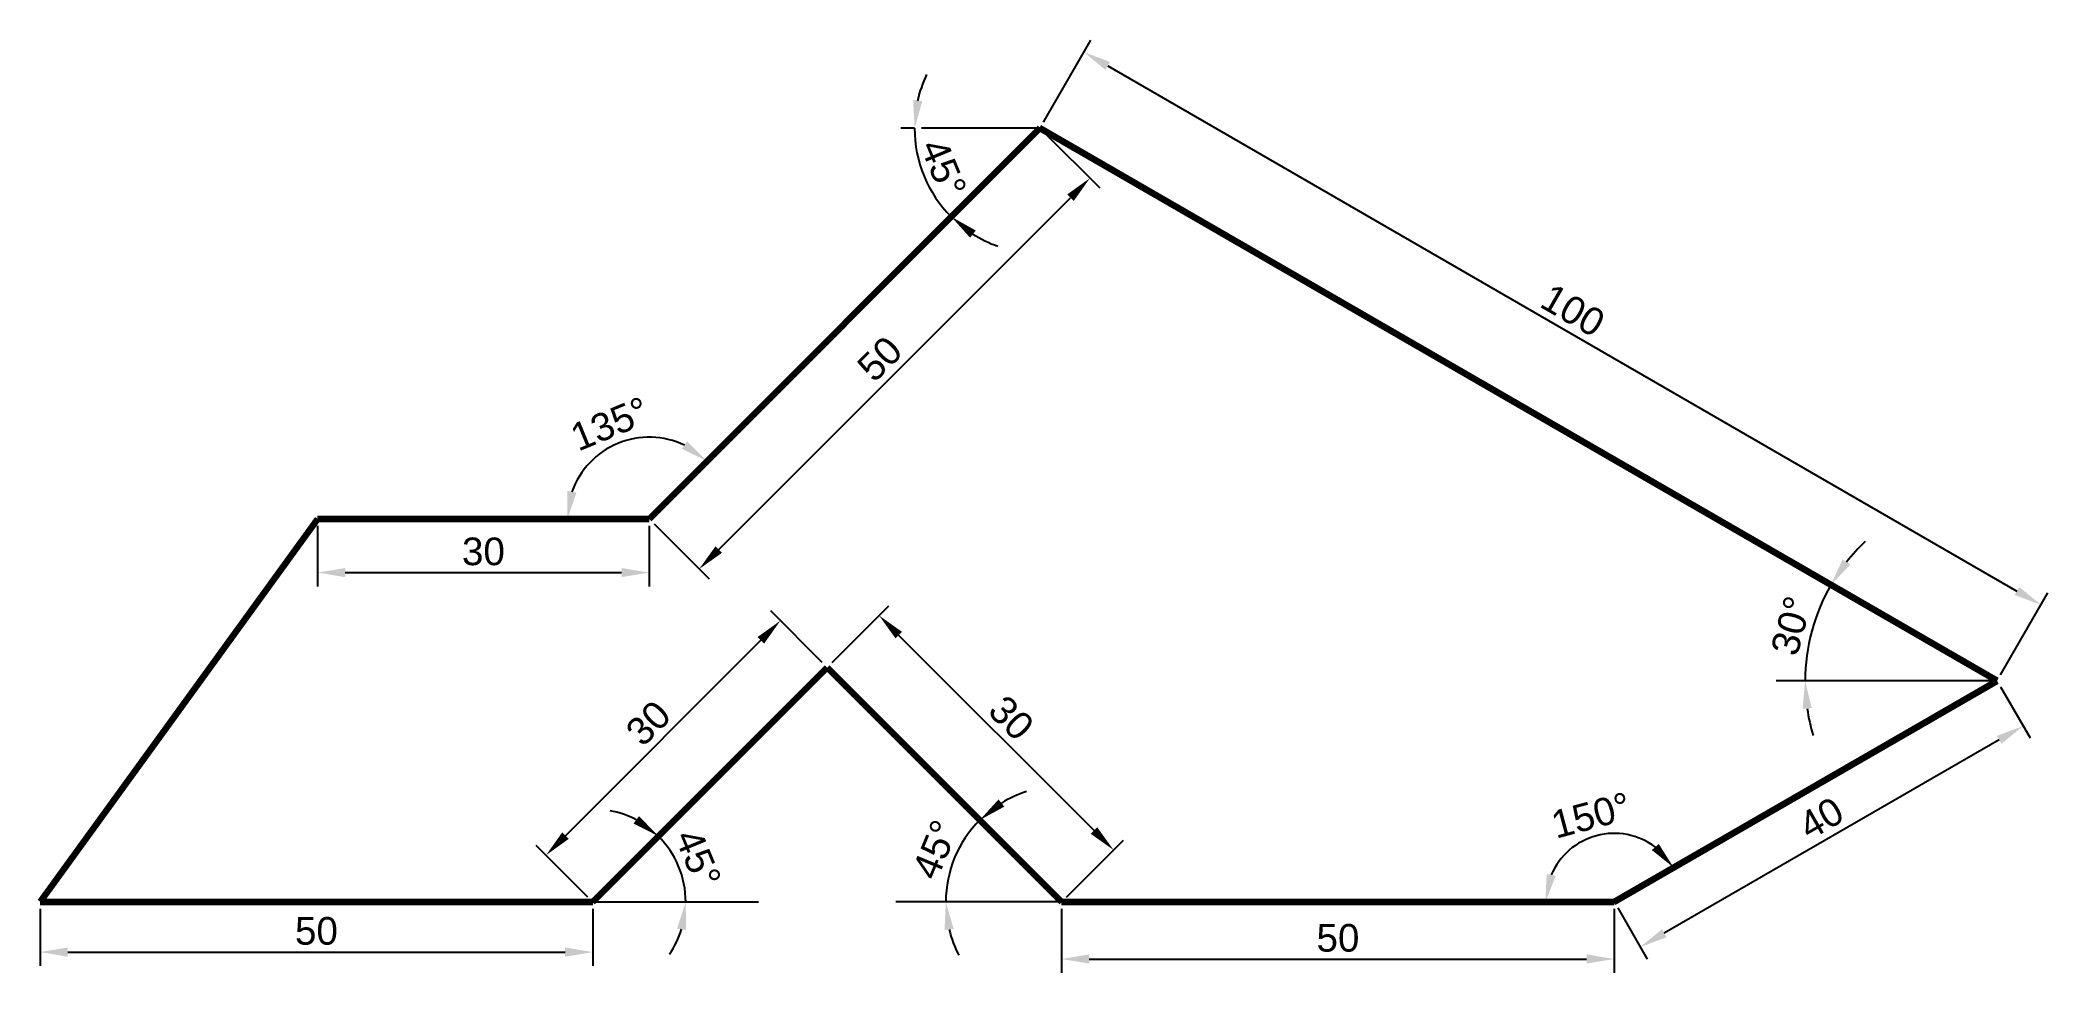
# Model space of a CAD drawing. Header units: millimetres. Extents: x 100 to 282, y 94 to 178.
import ezdxf

# ---------------------------------------------------------------- set-up
doc = ezdxf.new("R2010")
doc.units = ezdxf.units.MM
doc.styles.get("Standard").update_dxf_attribs({"font": 'arial.ttf'})
doc.dimstyles.new('ISO-25', dxfattribs={"dimtxt": 2.5, "dimasz": 2.5, "dimexe": 1.25, "dimexo": 0.625, "dimtad": 1, "dimtxsty": 'Standard', "dimcen": 2.5, "dimadec": 0, "dimazin": 0, "dimtfac": 1, "dimtmove": 0, "dimatfit": 3, "dimfxl": 1, "dimarcsym": 0})

# ---------------------------------------------------------------- blocks, each defined once
blk = doc.blocks.new('*D2')
at = {"color": 0, "lineweight": -2, "transparency": 16777216}
for p, q in [((125.11, 134.02), (125.11, 128.55)), ((155.11, 134.02), (155.11, 128.55)), ((127.61, 129.8), (152.61, 129.8))]:
    blk.add_line(p, q, dxfattribs=at)
at = {"color": 0, "transparency": 16777216}
for points in [[(127.61, 130.21), (127.61, 129.38), (125.11, 129.8)], [(152.61, 130.21), (152.61, 129.38), (155.11, 129.8)]]:
    blk.add_solid(points, dxfattribs=at)
at = {"layer": 'Defpoints', "color": 0, "transparency": 16777216}
for p in [(125.11, 134.64), (155.11, 134.64), (155.11, 129.8)]:
    blk.add_point(p, dxfattribs=at)
at = {"color": 0, "transparency": 16777216, "insert": (140.11, 131.7), "char_height": 2.5, "attachment_point": 5}
blk.add_mtext('30', dxfattribs=at)
blk = doc.blocks.new('*D3')
at = {"color": 0, "lineweight": -2, "transparency": 16777216}
for p, q in [((100, 99.38), (100, 94.22)), ((150, 99.38), (150, 94.22)), ((102.5, 95.47), (147.5, 95.47))]:
    blk.add_line(p, q, dxfattribs=at)
at = {"color": 0, "transparency": 16777216}
for points in [[(102.5, 95.88), (102.5, 95.05), (100, 95.47)], [(147.5, 95.88), (147.5, 95.05), (150, 95.47)]]:
    blk.add_solid(points, dxfattribs=at)
at = {"layer": 'Defpoints', "color": 0, "transparency": 16777216}
for p in [(100, 100), (150, 100), (150, 95.47)]:
    blk.add_point(p, dxfattribs=at)
at = {"color": 0, "transparency": 16777216, "insert": (125, 97.37), "char_height": 2.5, "attachment_point": 5}
blk.add_mtext('50', dxfattribs=at)
blk = doc.blocks.new('*D4')
at = {"color": 0, "lineweight": -2, "transparency": 16777216}
for p, q in [((192.43, 99.38), (192.43, 93.59)), ((242.43, 99.38), (242.43, 93.59)), ((194.93, 94.84), (239.93, 94.84))]:
    blk.add_line(p, q, dxfattribs=at)
at = {"color": 0, "transparency": 16777216}
for points in [[(194.93, 95.26), (194.93, 94.43), (192.43, 94.84)], [(239.93, 95.26), (239.93, 94.43), (242.43, 94.84)]]:
    blk.add_solid(points, dxfattribs=at)
at = {"layer": 'Defpoints', "color": 0, "transparency": 16777216}
for p in [(192.43, 100), (242.43, 100), (242.43, 94.84)]:
    blk.add_point(p, dxfattribs=at)
at = {"color": 0, "transparency": 16777216, "insert": (217.43, 96.74), "char_height": 2.5, "attachment_point": 5}
blk.add_mtext('50', dxfattribs=at)
blk = doc.blocks.new('*D5')
at = {"color": 0, "lineweight": -2, "transparency": 16777216}
for p, q in [((190.78, 170.54), (195.06, 177.96)), ((196.6, 175.63), (278.87, 128.13)), ((277.38, 120.54), (281.66, 127.96))]:
    blk.add_line(p, q, dxfattribs=at)
at = {"color": 0, "transparency": 16777216}
for points in [[(196.81, 175.99), (196.39, 175.27), (194.44, 176.88)], [(279.08, 128.49), (278.66, 127.77), (281.04, 126.88)]]:
    blk.add_solid(points, dxfattribs=at)
at = {"layer": 'Defpoints', "color": 0, "transparency": 16777216}
for p in [(190.46, 170), (281.04, 126.88), (277.07, 120)]:
    blk.add_point(p, dxfattribs=at)
at = {"color": 0, "transparency": 16777216, "insert": (238.69, 153.52), "char_height": 2.5, "attachment_point": 5, "rotation": 330}
blk.add_mtext('100', dxfattribs=at)
blk = doc.blocks.new('*D6')
at = {"color": 0, "lineweight": -2, "transparency": 16777216}
for p, q in [((277.38, 119.46), (280.05, 114.84)), ((277.26, 114.67), (246.95, 97.17)), ((242.74, 99.46), (245.41, 94.84))]:
    blk.add_line(p, q, dxfattribs=at)
at = {"color": 0, "transparency": 16777216}
for points in [[(277.05, 115.03), (277.47, 114.31), (279.42, 115.92)], [(246.74, 97.53), (247.16, 96.81), (244.78, 95.92)]]:
    blk.add_solid(points, dxfattribs=at)
at = {"layer": 'Defpoints', "color": 0, "transparency": 16777216}
for p in [(277.07, 120), (242.43, 100), (244.78, 95.92)]:
    blk.add_point(p, dxfattribs=at)
at = {"color": 0, "transparency": 16777216, "insert": (261.15, 107.57), "char_height": 2.5, "attachment_point": 5, "rotation": 30}
blk.add_mtext('40', dxfattribs=at)
blk = doc.blocks.new('*D7')
at = {"color": 0, "lineweight": -2, "transparency": 16777216}
for p, q in [((171.66, 121.66), (176.8, 126.8)), ((195.36, 106.47), (177.68, 124.15)), ((192.87, 100.44), (198.01, 105.58))]:
    blk.add_line(p, q, dxfattribs=at)
at = {"color": 0, "transparency": 16777216}
for points in [[(177.98, 124.44), (177.39, 123.85), (175.91, 125.91)], [(195.65, 106.76), (195.06, 106.17), (197.13, 104.7)]]:
    blk.add_solid(points, dxfattribs=at)
at = {"layer": 'Defpoints', "color": 0, "transparency": 16777216}
for p in [(175.91, 125.91), (171.21, 121.21), (192.43, 100)]:
    blk.add_point(p, dxfattribs=at)
at = {"color": 0, "transparency": 16777216, "insert": (187.87, 116.65), "char_height": 2.5, "attachment_point": 5, "rotation": 315}
blk.add_mtext('30', dxfattribs=at)
blk = doc.blocks.new('*D8')
at = {"color": 0, "lineweight": -2, "transparency": 16777216}
for p, q in [((170.77, 121.66), (166.1, 126.33)), ((165.21, 123.68), (147.54, 106)), ((149.56, 100.44), (144.88, 105.12))]:
    blk.add_line(p, q, dxfattribs=at)
at = {"color": 0, "transparency": 16777216}
for points in [[(164.92, 123.97), (165.51, 123.38), (166.98, 125.45)], [(147.24, 106.3), (147.83, 105.71), (145.77, 104.23)]]:
    blk.add_solid(points, dxfattribs=at)
at = {"layer": 'Defpoints', "color": 0, "transparency": 16777216}
for p in [(171.21, 121.21), (145.77, 104.23), (150, 100)]:
    blk.add_point(p, dxfattribs=at)
at = {"color": 0, "transparency": 16777216, "insert": (155.03, 116.18), "char_height": 2.5, "attachment_point": 5, "rotation": 45}
blk.add_mtext('30', dxfattribs=at)
blk = doc.blocks.new('*D9')
at = {"color": 0, "lineweight": -2, "transparency": 16777216}
for p, q in [((190.91, 169.56), (195.87, 164.59)), ((161.4, 131.89), (193.22, 163.71)), ((155.55, 134.2), (160.52, 129.24))]:
    blk.add_line(p, q, dxfattribs=at)
at = {"color": 0, "transparency": 16777216}
for points in [[(192.93, 164), (193.52, 163.41), (194.99, 165.48)], [(161.11, 132.18), (161.7, 131.59), (159.63, 130.12)]]:
    blk.add_solid(points, dxfattribs=at)
at = {"layer": 'Defpoints', "color": 0, "transparency": 16777216}
for p in [(190.46, 170), (194.99, 165.48), (155.11, 134.64)]:
    blk.add_point(p, dxfattribs=at)
at = {"color": 0, "transparency": 16777216, "insert": (175.97, 149.14), "char_height": 2.5, "attachment_point": 5, "rotation": 45}
blk.add_mtext('50', dxfattribs=at)
blk = doc.blocks.new('*D10')
at = {"color": 0, "lineweight": -2, "transparency": 16777216}
for start, end in [(107.5975, 121.2987), (135, 180), (193.7013, 207.4025)]:
    blk.add_arc((192.43, 100), 10.48, start, end, dxfattribs=at)
at = {"color": 0, "transparency": 16777216}
for points in [[(187.24, 108.63), (186.72, 109.28), (185.02, 107.41)], [(181.83, 97.47), (182.66, 97.57), (181.95, 100)]]:
    blk.add_solid(points, dxfattribs=at)
at = {"layer": 'Defpoints', "color": 0, "transparency": 16777216}
for p in [(171.21, 121.21), (183.35, 105.24), (177.43, 100), (192.43, 100), (192.43, 100)]:
    blk.add_point(p, dxfattribs=at)
at = {"color": 0, "transparency": 16777216, "insert": (180.99, 104.74), "char_height": 2.5, "attachment_point": 5, "rotation": 67.5}
blk.add_mtext('45°', dxfattribs=at)
blk = doc.blocks.new('*D11')
at = {"color": 0, "lineweight": -2, "transparency": 16777216}
for start, end in [(62.0869, 79.1737), (360, 45), (325.8263, 342.9131)]:
    blk.add_arc((150, 100), 8.41, start, end, dxfattribs=at)
at = {"color": 0, "transparency": 16777216}
for points in [[(154.19, 107.77), (153.69, 107.1), (155.95, 105.95)], [(157.63, 97.59), (158.45, 97.47), (158.41, 100)]]:
    blk.add_solid(points, dxfattribs=at)
at = {"layer": 'Defpoints', "color": 0, "transparency": 16777216}
for p in [(171.21, 121.21), (158.13, 102.18), (150, 100), (150, 100), (165, 100)]:
    blk.add_point(p, dxfattribs=at)
at = {"color": 0, "transparency": 16777216, "insert": (159.53, 103.95), "char_height": 2.5, "attachment_point": 5, "rotation": 292.5}
blk.add_mtext('45°', dxfattribs=at)
blk = doc.blocks.new('*D12')
at = {"color": 0, "lineweight": -2, "transparency": 16777216}
blk.add_arc((155.11, 134.64), 7.41, 64.4267, 160.5733, dxfattribs=at)
at = {"color": 0, "transparency": 16777216}
for points in [[(158.55, 141.67), (158.07, 140.99), (160.35, 139.88)], [(148.53, 137.04), (147.71, 137.18), (147.7, 134.64)]]:
    blk.add_solid(points, dxfattribs=at)
at = {"layer": 'Defpoints', "color": 0, "transparency": 16777216}
for p in [(190.46, 170), (155.11, 142.05), (125.11, 134.64), (155.11, 134.64), (155.11, 134.64)]:
    blk.add_point(p, dxfattribs=at)
at = {"color": 0, "transparency": 16777216, "insert": (151.55, 143.25), "char_height": 2.5, "attachment_point": 5, "rotation": 22.5}
blk.add_mtext('135°', dxfattribs=at)
blk = doc.blocks.new('*D13')
at = {"color": 0, "lineweight": -2, "transparency": 16777216}
for start, end in [(133.486, 141.743), (150, 180), (188.257, 196.514)]:
    blk.add_arc((277.07, 120), 17.36, start, end, dxfattribs=at)
at = {"color": 0, "transparency": 16777216}
for points in [[(263.78, 130.52), (263.09, 130.98), (262.03, 128.68)], [(259.47, 117.48), (260.3, 117.54), (259.7, 120)]]:
    blk.add_solid(points, dxfattribs=at)
at = {"layer": 'Defpoints', "color": 0, "transparency": 16777216}
for p in [(190.46, 170), (260.75, 125.94), (257.07, 120), (277.07, 120), (277.07, 120)]:
    blk.add_point(p, dxfattribs=at)
at = {"color": 0, "transparency": 16777216, "insert": (258.46, 124.99), "char_height": 2.5, "attachment_point": 5, "rotation": 75}
blk.add_mtext('30°', dxfattribs=at)
blk = doc.blocks.new('*D14')
at = {"color": 0, "lineweight": -2, "transparency": 16777216}
blk.add_arc((242.43, 100), 6.21, 53.2157, 156.7843, dxfattribs=at)
at = {"color": 0, "transparency": 16777216}
for points in [[(246.46, 105.25), (245.83, 104.7), (247.81, 103.11)], [(237.13, 102.37), (236.31, 102.53), (236.21, 100)]]:
    blk.add_solid(points, dxfattribs=at)
at = {"layer": 'Defpoints', "color": 0, "transparency": 16777216}
for p in [(277.07, 120), (243.51, 106.12), (192.43, 100), (242.43, 100), (242.43, 100)]:
    blk.add_point(p, dxfattribs=at)
at = {"color": 0, "transparency": 16777216, "insert": (240.33, 107.84), "char_height": 2.5, "attachment_point": 5, "rotation": 15}
blk.add_mtext('150°', dxfattribs=at)
blk = doc.blocks.new('*D15')
at = {"color": 0, "lineweight": -2, "transparency": 16777216}
blk.add_line((179.11, 170), (177.88, 170), dxfattribs=at)
for start, end in [(154.6847, 167.3423), (180, 225), (237.6577, 250.3153)]:
    blk.add_arc((190.46, 170), 11.34, start, end, dxfattribs=at)
at = {"color": 0, "transparency": 16777216}
for points in [[(179.82, 172.44), (178.99, 172.53), (179.13, 170)], [(184.14, 160.09), (184.66, 160.74), (182.45, 161.98)]]:
    blk.add_solid(points, dxfattribs=at)
at = {"layer": 'Defpoints', "color": 0, "transparency": 16777216}
for p in [(179.74, 170), (190.46, 170), (190.46, 170), (179.51, 167.07), (155.11, 134.64)]:
    blk.add_point(p, dxfattribs=at)
at = {"color": 0, "transparency": 16777216, "insert": (181.74, 166.39), "char_height": 2.5, "attachment_point": 5, "rotation": 292.5}
blk.add_mtext('45°', dxfattribs=at)

msp = doc.modelspace()

# ---------------------------------------------------------------- linework, layer by layer
at = {"lineweight": 100}
for p, q in [((190.465, 170), (155.11, 134.645)), ((277.067, 120), (190.465, 170)), ((125.11, 134.645), (100, 100)), ((155.11, 134.645), (125.11, 134.645)), ((150, 100), (171.213, 121.213)), ((171.213, 121.213), (192.426, 100)), ((242.426, 100), (277.067, 120)), ((100, 100), (150, 100)), ((192.426, 100), (242.426, 100))]:
    msp.add_line(p, q, dxfattribs=at)
for p, q in [((190.465, 170), (179.736, 170)), ((277.067, 120), (257.067, 120)), ((150, 100), (165, 100)), ((192.426, 100), (177.426, 100))]:
    msp.add_line(p, q)

# ---------------------------------------------------------------- dimensions: what is measured, and where the dimension line sits
at = {"color": 240, "true_color": 0xed1f24}
for p1, p2, distance, picture, middle in [((190.465, 170), (277.067, 120), 7.942, '*D5', (238.688, 153.524)), ((155.11, 134.645), (190.465, 170), -6.397, '*D9', (175.966, 149.143)), ((171.213, 121.213), (150, 100), -5.986, '*D8', (155.029, 116.184)), ((192.426, 100), (171.213, 121.213), -6.648, '*D7', (187.866, 116.652)), ((277.067, 120), (242.426, 100), 4.711, '*D6', (261.152, 107.567))]:
    dim = msp.add_aligned_dim(p1=p1, p2=p2, distance=distance, dimstyle='ISO-25', dxfattribs=at)
    dim.commit()
    dim.dimension.update_dxf_attribs({"geometry": picture, "text_midpoint": middle})
for base, line1, line2, picture, middle in [((179.512, 167.065), ((190.465, 170), (155.11, 134.645)), ((190.465, 170), (179.736, 170)), '*D15', (181.741, 166.386)), ((155.11, 142.053), ((155.11, 134.645), (125.11, 134.645)), ((190.465, 170), (155.11, 134.645)), '*D12', (151.546, 143.247)), ((260.752, 125.938), ((277.067, 120), (257.067, 120)), ((277.067, 120), (190.465, 170)), '*D13', (258.459, 124.986)), ((158.127, 102.178), ((150, 100), (165, 100)), ((150, 100), (171.213, 121.213)), '*D11', (159.526, 103.946)), ((183.351, 105.24), ((192.426, 100), (177.426, 100)), ((171.213, 121.213), (192.426, 100)), '*D10', (180.993, 104.736)), ((243.505, 106.118), ((242.426, 100), (277.067, 120)), ((192.426, 100), (242.426, 100)), '*D14', (240.326, 107.837))]:
    dim = msp.add_angular_dim_2l(base=base, line1=line1, line2=line2, dimstyle='ISO-25', dxfattribs=at)
    dim.commit()
    dim.dimension.update_dxf_attribs({"geometry": picture, "text_midpoint": middle})
dim = msp.add_linear_dim(base=(155.11, 129.797), p1=(125.11, 134.645), p2=(155.11, 134.645), dimstyle='ISO-25', dxfattribs=at)
dim.commit()
dim.dimension.update_dxf_attribs({"geometry": '*D2', "text_midpoint": (140.11, 129.797), "dimtype": 160})
for base, p1, p2, picture, middle in [((150, 95.467), (100, 100), (150, 100), '*D3', (125, 97.368)), ((242.426, 94.842), (192.426, 100), (242.426, 100), '*D4', (217.426, 96.744))]:
    dim = msp.add_linear_dim(base=base, p1=p1, p2=p2, dimstyle='ISO-25', dxfattribs=at)
    dim.commit()
    dim.dimension.update_dxf_attribs({"geometry": picture, "text_midpoint": middle})

doc.saveas('drawing.dxf')
